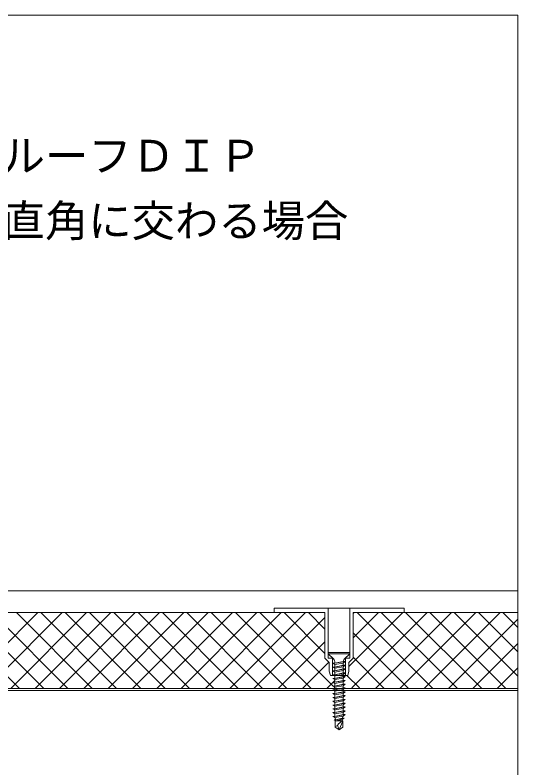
# Model space of a CAD drawing. Units: millimetres, scale not verified. Extents: x -1380 to 1380, y -955 to 955.
# Drawn here: x 667.6 to 899.7, y 192.5 to 539.9 of the extents above; entities that cross this region are included whole.
import ezdxf
from ezdxf.enums import TextEntityAlignment as Align

# ---------------------------------------------------------------- set-up
doc = ezdxf.new("R2010")
doc.units = ezdxf.units.MM
doc.header["$LTSCALE"] = 3
doc.linetypes.add('USER1', pattern=[9.525, 6.35, -3.175])
for name, color, linetype, lineweight in [('0-0_0', 7, 'Continuous', 9), ('0-1_HATCH', 9, 'Continuous', 18), ('0-3_BOUSUI', 1, 'Continuous', 18), ('0-4_MOJI', 7, 'Continuous', 18), ('0-5_sunpo', 7, 'Continuous', 18), ('0-6_KANAMONO_SCREW', 4, 'Continuous', 18), ('0-7_dannnetu', 6, 'Continuous', 18), ('0-B_dekki', 3, 'USER1', 18), ('0-C_ZATU', 6, 'Continuous', 18)]:
    doc.layers.add(name, color=color, linetype=linetype, lineweight=lineweight)
doc.styles.add('ＭＳ ゴシック', font='')
doc.styles.get('ＭＳ ゴシック').set_extended_font_data('MS Gothic')

msp = doc.modelspace()

# ---------------------------------------------------------------- linework, layer by layer
at = {"layer": '0-0_0', "lineweight": 18}
msp.add_lwpolyline([(-900.281, -660.14), (899.719, -660.14), (899.719, 539.86), (-900.281, 539.86)], close=True, dxfattribs=at)
at = {"layer": '0-1_HATCH'}
for p, q in [((669.617, 229.195), (634.617, 264.195)), ((643.202, 229.195), (678.202, 264.195)), ((680.842, 229.195), (645.842, 264.195)), ((654.427, 229.195), (689.427, 264.195)), ((692.067, 229.195), (657.067, 264.195)), ((665.652, 229.195), (700.652, 264.195)), ((703.293, 229.195), (668.293, 264.195)), ((676.878, 229.195), (711.878, 264.195)), ((714.518, 229.195), (679.518, 264.195)), ((688.103, 229.195), (723.103, 264.195)), ((725.743, 229.195), (690.743, 264.195)), ((699.328, 229.195), (734.328, 264.195)), ((736.969, 229.195), (701.969, 264.195)), ((710.554, 229.195), (745.554, 264.195)), ((748.194, 229.195), (713.194, 264.195)), ((721.779, 229.195), (756.779, 264.195)), ((759.419, 229.195), (724.419, 264.195)), ((733.004, 229.195), (768.004, 264.195)), ((770.644, 229.195), (735.644, 264.195)), ((744.23, 229.195), (779.23, 264.195)), ((781.87, 229.195), (746.87, 264.195)), ((755.455, 229.195), (790.455, 264.195)), ((793.095, 229.195), (758.095, 264.195)), ((766.68, 229.195), (801.68, 264.195)), ((804.32, 229.195), (769.32, 264.195)), ((814.471, 230.27), (780.546, 264.195)), ((810.638, 245.329), (791.771, 264.195)), ((810.638, 256.554), (802.996, 264.195)), ((821.638, 239.252), (846.581, 264.195)), ((822.999, 229.388), (857.807, 264.195)), ((823.638, 263.703), (824.131, 264.195)), ((823.638, 252.477), (835.356, 264.195)), ((860.348, 229.294), (825.447, 264.195)), ((834.196, 229.36), (869.032, 264.195)), ((871.602, 229.266), (836.672, 264.195)), ((845.394, 229.332), (880.257, 264.195)), ((882.855, 229.238), (847.898, 264.195)), ((856.591, 229.304), (891.483, 264.195)), ((894.109, 229.21), (859.123, 264.195)), ((899.719, 234.825), (870.348, 264.195)), ((899.719, 246.05), (881.574, 264.195)), ((899.719, 257.276), (892.799, 264.195)), ((777.905, 229.195), (810.638, 261.928)), ((867.788, 229.276), (899.719, 261.206)), ((849.095, 229.322), (823.638, 254.779)), ((789.131, 229.195), (810.638, 250.703)), ((878.985, 229.247), (899.719, 249.981)), ((837.841, 229.351), (823.638, 243.554)), ((800.356, 229.195), (812.497, 241.336)), ((820.138, 235.829), (819.75, 236.217)), ((890.183, 229.219), (899.719, 238.756)), ((814.406, 232.02), (815.288, 232.902)), ((826.588, 229.379), (820.771, 235.195)), ((811.581, 229.195), (814.365, 231.979)), ((815.288, 229.453), (814.686, 230.055))]:
    msp.add_line(p, q, dxfattribs=at)
at = {"layer": '0-3_BOUSUI'}
msp.add_lwpolyline([(899.719, 274.195), (605.28, 274.195), (561.138, 318.338), (561.138, 378.338), (526.138, 413.338), (526.138, 478.191)], dxfattribs=at)
at = {"layer": '0-5_sunpo'}
msp.add_lwpolyline([(249.506, 539.86), (899.719, 539.86), (899.719, -110.353), (249.506, -110.353)], close=True, dxfattribs=at)
at = {"layer": '0-6_KANAMONO_SCREW'}
for p, q in [((812.138, 245.695), (822.138, 245.695)), ((812.138, 245.195), (812.138, 245.695)), ((812.138, 245.195), (814.558, 242.775)), ((822.138, 245.195), (822.138, 245.695)), ((814.288, 240.77), (815.288, 240.23)), ((815.138, 241.645), (815.076, 241.876)), ((815.138, 241.645), (815.288, 241.645)), ((815.288, 240.77), (818.988, 241.645)), ((815.288, 240.77), (815.288, 241.645)), ((815.288, 240.23), (815.288, 239.02)), ((815.288, 239.02), (818.988, 239.895)), ((819.988, 241.645), (818.988, 241.645)), ((818.988, 240.895), (818.988, 239.895)), ((819.988, 239.895), (818.988, 239.895)), ((819.138, 241.645), (819.199, 241.876)), ((814.288, 239.02), (815.288, 238.48)), ((814.288, 237.27), (815.288, 236.73)), ((815.288, 238.48), (815.288, 237.27)), ((815.288, 237.27), (818.988, 238.145)), ((815.288, 236.73), (818.988, 237.395)), ((815.288, 236.73), (815.288, 235.52)), ((815.288, 235.52), (818.988, 236.395)), ((818.988, 239.145), (818.988, 238.145)), ((818.988, 237.395), (819.988, 238.145)), ((819.988, 238.145), (818.988, 238.145)), ((818.988, 237.395), (818.988, 236.395)), ((819.988, 236.395), (818.988, 236.395)), ((814.288, 235.52), (815.288, 234.98)), ((814.288, 233.77), (815.288, 233.23)), ((815.288, 234.98), (815.288, 233.77)), ((815.288, 233.77), (818.988, 234.645)), ((815.288, 233.23), (815.288, 232.02)), ((815.288, 232.02), (818.988, 232.895)), ((818.988, 235.645), (818.988, 234.645)), ((819.988, 234.645), (818.988, 234.645)), ((818.988, 233.895), (818.988, 232.895)), ((819.988, 232.895), (818.988, 232.895)), ((814.288, 232.02), (815.288, 231.48)), ((814.288, 230.27), (815.288, 229.73)), ((815.288, 231.48), (815.288, 230.27)), ((815.288, 230.27), (818.988, 231.145)), ((815.288, 229.73), (815.288, 228.52)), ((815.288, 228.52), (818.988, 229.395)), ((818.988, 232.145), (818.988, 231.145)), ((819.988, 231.145), (818.988, 231.145)), ((818.988, 230.395), (818.988, 229.395)), ((819.988, 229.395), (818.988, 229.395)), ((814.288, 228.52), (815.288, 227.98)), ((814.288, 226.77), (815.288, 226.23)), ((815.288, 227.98), (815.288, 226.77)), ((815.288, 226.77), (818.988, 227.645)), ((815.288, 226.23), (815.288, 225.02)), ((815.288, 225.02), (819.988, 225.895)), ((815.288, 225.02), (818.988, 225.895)), ((818.988, 228.645), (818.988, 227.645)), ((819.988, 227.645), (818.988, 227.645)), ((818.988, 226.895), (818.988, 225.895)), ((819.988, 225.895), (818.988, 225.895)), ((818.988, 225.145), (819.988, 225.895)), ((814.288, 225.02), (815.288, 225.02)), ((814.288, 225.02), (815.288, 224.48)), ((814.288, 223.27), (815.288, 223.27)), ((814.288, 223.27), (815.288, 222.73)), ((815.288, 224.48), (818.988, 225.145)), ((815.288, 224.48), (815.288, 223.27)), ((815.288, 223.27), (819.988, 224.145)), ((815.288, 223.27), (818.988, 224.145)), ((815.288, 222.73), (818.988, 223.395)), ((815.288, 222.73), (815.288, 221.52)), ((815.288, 221.52), (819.988, 222.395)), ((815.288, 221.52), (818.988, 222.395)), ((818.988, 225.145), (818.988, 224.145)), ((819.988, 224.145), (818.988, 224.145)), ((818.988, 223.395), (819.988, 224.145)), ((818.988, 223.395), (818.988, 222.395)), ((819.988, 222.395), (818.988, 222.395)), ((818.988, 221.645), (819.988, 222.395)), ((814.288, 221.52), (815.288, 221.52)), ((814.288, 219.77), (815.288, 219.77)), ((814.288, 219.77), (815.288, 219.23)), ((815.288, 220.98), (815.288, 219.77)), ((815.288, 219.77), (819.988, 220.645)), ((815.288, 219.77), (818.988, 220.645)), ((815.288, 219.23), (818.988, 219.895)), ((815.288, 219.23), (815.288, 218.02)), ((815.288, 218.02), (819.988, 218.895)), ((815.288, 218.02), (818.988, 218.895)), ((819.988, 220.645), (818.988, 220.645)), ((818.988, 219.895), (819.988, 220.645)), ((818.988, 219.895), (818.988, 218.895)), ((819.988, 218.895), (818.988, 218.895)), ((818.988, 218.145), (819.988, 218.895)), ((814.288, 218.02), (815.288, 218.02)), ((814.288, 218.02), (815.288, 217.48)), ((814.288, 216.27), (815.288, 216.27)), ((814.288, 216.27), (815.288, 215.73)), ((815.288, 217.48), (818.988, 218.145)), ((815.288, 217.48), (815.288, 216.27)), ((815.288, 216.27), (819.988, 217.145)), ((815.288, 216.27), (818.988, 217.145)), ((815.288, 215.73), (818.988, 216.395)), ((815.288, 215.73), (815.706, 214.695)), ((815.706, 214.695), (819.466, 215.395)), ((818.988, 216.395), (818.666, 215.395)), ((818.988, 218.145), (818.988, 217.145)), ((819.988, 217.145), (818.988, 217.145)), ((818.988, 216.395), (819.988, 217.145)), ((814.906, 214.695), (815.706, 214.263)), ((815.388, 214.263), (815.388, 211.321)), ((815.388, 214.263), (818.888, 214.263)), ((815.706, 214.263), (818.666, 214.795)), ((817.138, 210.095), (816.397, 212.099)), ((818.666, 214.795), (818.666, 214.263)), ((817.138, 210.095), (815.388, 211.321)), ((817.138, 210.095), (818.888, 211.321))]:
    msp.add_line(p, q, dxfattribs=at)
for points in [[(812.138, 245.195), (822.138, 245.195), (819.718, 242.775)], [(814.288, 240.77), (815.288, 240.77), (819.988, 241.645)], [(814.288, 239.02), (815.288, 239.02), (819.988, 239.895)], [(815.288, 240.23), (818.988, 240.895), (819.988, 241.645)], [(815.288, 238.48), (818.988, 239.145), (819.988, 239.895)], [(814.288, 237.27), (815.288, 237.27), (819.988, 238.145)], [(814.288, 235.52), (815.288, 235.52), (819.988, 236.395)], [(815.288, 234.98), (818.988, 235.645), (819.988, 236.395)], [(814.288, 233.77), (815.288, 233.77), (819.988, 234.645)], [(814.288, 232.02), (815.288, 232.02), (819.988, 232.895)], [(815.288, 233.23), (818.988, 233.895), (819.988, 234.645)], [(815.288, 231.48), (818.988, 232.145), (819.988, 232.895)], [(814.288, 230.27), (815.288, 230.27), (819.988, 231.145)], [(814.288, 228.52), (815.288, 228.52), (819.988, 229.395)], [(815.288, 229.73), (818.988, 230.395), (819.988, 231.145)], [(815.288, 227.98), (818.988, 228.645), (819.988, 229.395)], [(814.288, 226.77), (815.288, 226.77), (819.988, 227.645)], [(815.288, 226.23), (818.988, 226.895), (819.988, 227.645)], [(814.288, 221.52), (815.288, 220.98), (818.988, 221.645), (818.988, 220.645)], [(814.906, 214.695), (815.706, 214.695), (818.666, 215.395)], [(818.666, 214.795), (819.466, 215.395), (818.666, 215.395)], [(817.138, 210.095), (818.888, 214.263), (818.888, 211.321)]]:
    msp.add_lwpolyline(points, dxfattribs=at)
for centre, radius, start, end in [((813.144, 241.361), 2, 14.93142, 45), ((821.132, 241.361), 2, 135, 165.06858), ((817.138, 210.095), 2.136, 110.30447, 145), ((821.206, 209.078), 5.679, 114.08593, 147.8643)]:
    msp.add_arc(centre, radius, start, end, dxfattribs=at)
at = {"layer": '0-7_dannnetu'}
for p, q in [((810.638, 264.195), (517.138, 264.195)), ((899.719, 264.195), (823.638, 264.195))]:
    msp.add_line(p, q, dxfattribs=at)
at = {"layer": '0-B_dekki', "linetype": 'Continuous'}
for p, q in [((899.719, 229.195), (526.138, 229.195)), ((899.719, 228.195), (526.138, 228.195))]:
    msp.add_line(p, q, dxfattribs=at)
at = {"layer": '0-C_ZATU'}
for p, q in [((812.138, 266.195), (822.138, 266.195)), ((814.138, 235.195), (820.138, 235.195))]:
    msp.add_line(p, q, dxfattribs=at)
for points in [[(814.138, 243.195), (812.138, 243.195), (812.138, 266.195), (787.138, 266.195), (787.138, 264.195), (810.638, 264.195), (810.638, 243.195), (812.638, 241.195), (812.638, 237.195), (813.138, 235.195), (814.138, 235.195)], [(820.138, 243.195), (822.138, 243.195), (822.138, 266.195), (847.138, 266.195), (847.138, 264.195), (823.638, 264.195), (823.638, 243.195), (821.638, 241.195), (821.638, 237.195), (821.138, 235.195), (820.138, 235.195)]]:
    msp.add_lwpolyline(points, close=True, dxfattribs=at)

# ---------------------------------------------------------------- texts
at = {"layer": '0-4_MOJI', "style": 'ＭＳ ゴシック'}
for s, p in [('梁とアイルーフＤＩＰ', (581.468, 463.234)), ('７５０が直角に交わる場合', (581.468, 433.234))]:
    msp.add_text(s, height=14.66, dxfattribs=at).set_placement(p, align=Align.BOTTOM_LEFT)

doc.saveas('drawing.dxf')
